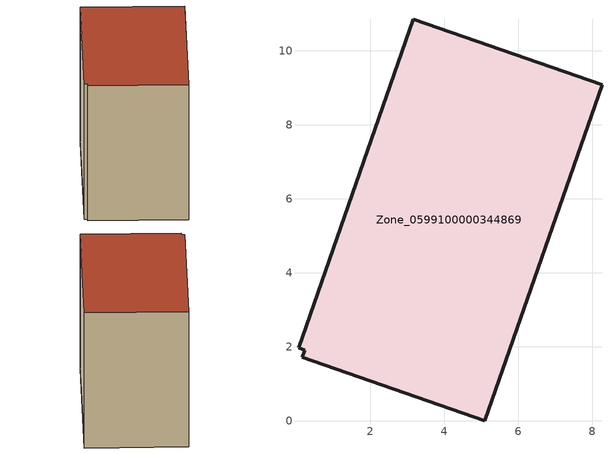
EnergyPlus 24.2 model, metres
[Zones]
Zone_0599100000344869
 floor ground (C_G): 0.23,1.91 0.07,1.97 3.17,10.86 8.27,9.09 5.1,0 0.17,1.72 z0
 wall outside (C_F): 5.1,0 8.27,9.09 3.17,10.86 0.07,1.97 0.23,1.91 0.17,1.72 5.1,0 z0:7.7
 roof outside (C_R): 0.23,1.91 0.17,1.72 5.1,0 8.27,9.09 3.17,10.86 0.07,1.97 z7.7
[BUILDING]
Pand.0599100000344869: North Axis=0; Terrain=City; Loads Convergence Tolerance Value=0.04; Temperature Convergence Tolerance Value=0.4; Solar Distribution=FullExterior; Maximum Number of Warmup Days=25; Minimum Number of Warmup Days=1
[Site:Location]
Rotterdam.The.Hague.AP_ZH_NLD Design_Conditions: Latitude=51.96; Longitude=4.45; Time Zone=1; Elevation=-4.5
[SITE:GROUNDTEMPERATURE:BUILDINGSURFACE]
18, 18, 18, 18, 18, 18, 18, 18, 18, 18, 18, 18
[MATERIAL] Thermal Absorptance=0.9; Solar Absorptance=0.7; Visible Absorptance=0.7
Name | Roughness | Thickness | Conductivity | Density | Specific Heat
G.TI.1992-2005 | MediumSmooth | 0.15 | 0.06 | 540 | 1210
F.TI.1992-2005 | Rough | 0.3 | 0.12 | 1920 | 840
R.TI.1992-2005 | MediumRough | 0.2 | 0.08 | 1500 | 1000
[CONSTRUCTION]
C_G: G.TI.1992-2005
C_F: F.TI.1992-2005
C_R: R.TI.1992-2005
[ZONE]
Zone_0599100000344869: Type=1; Multiplier=1; Ceiling Height=Autocalculate; Volume=Autocalculate; Floor Area=autocalculate; Part of Total Floor Area=Yes
[ZONEINFILTRATION:DESIGNFLOWRATE]
Infil_Zone_0599100000344869: Zone or ZoneList or Space or SpaceList=Zone_0599100000344869; Schedule=AlwaysOn; Design Flow Rate Calculation Method=Flow/Area; Flow Rate per Floor Area=0.0015; Constant Term Coefficient=1; Temperature Term Coefficient=0; Velocity Term Coefficient=0; Velocity Squared Term Coefficient=0
[HVACTEMPLATE:ZONE:IDEALLOADSAIRSYSTEM]
Zone_0599100000344869: Maximum Heating Supply Air Temperature=50; Minimum Cooling Supply Air Temperature=13; Maximum Heating Supply Air Humidity Ratio=0.0156; Minimum Cooling Supply Air Humidity Ratio=0.0077; Heating Limit=NoLimit; Cooling Limit=NoLimit; Dehumidification Control Type=ConstantSensibleHeatRatio; Cooling Sensible Heat Ratio=0.7; Dehumidification Setpoint=60; Humidification Control Type=None; Humidification Setpoint=30; Outdoor Air Method=None; Outdoor Air Flow Rate per Person=0.00944; Outdoor Air Flow Rate per Zone Floor Area=0; Outdoor Air Flow Rate per Zone=0; Demand Controlled Ventilation Type=None; Outdoor Air Economizer Type=NoEconomizer; Heat Recovery Type=None; Sensible Heat Recovery Effectiveness=0.7; Latent Heat Recovery Effectiveness=0.65
[ZONECONTROL:THERMOSTAT]
ThermostatControl_Zone_0599100000344869: Zone or ZoneList=Zone_0599100000344869; Control Type Schedule=DualSetpointControlType; Control 1=Thermostat_Zone_0599100000344869; Temperature Difference Between Cutout And Setpoint=0
[THERMOSTATSETPOINT:DUALSETPOINT]
Thermostat_Zone_0599100000344869: Heating Setpoint Temperature Schedule=HeatingSetpoint_Zone_0599100000344869; Cooling Setpoint Temperature Schedule=CoolingSetpoint_Zone_0599100000344869
[SCHEDULE:COMPACT]
HeatingSetpoint_Zone_0599100000344869: Through: 12/31, For: AllDays, Until: 24:00, 21
CoolingSetpoint_Zone_0599100000344869: Through: 12/31, For: AllDays, Until: 24:00, 24
DualSetpointControlType: Through: 12/31, For: AllDays, Until: 24:00, 4
AlwaysOn: Through: 12/31, For: AllDays, Until: 24:00, 1
